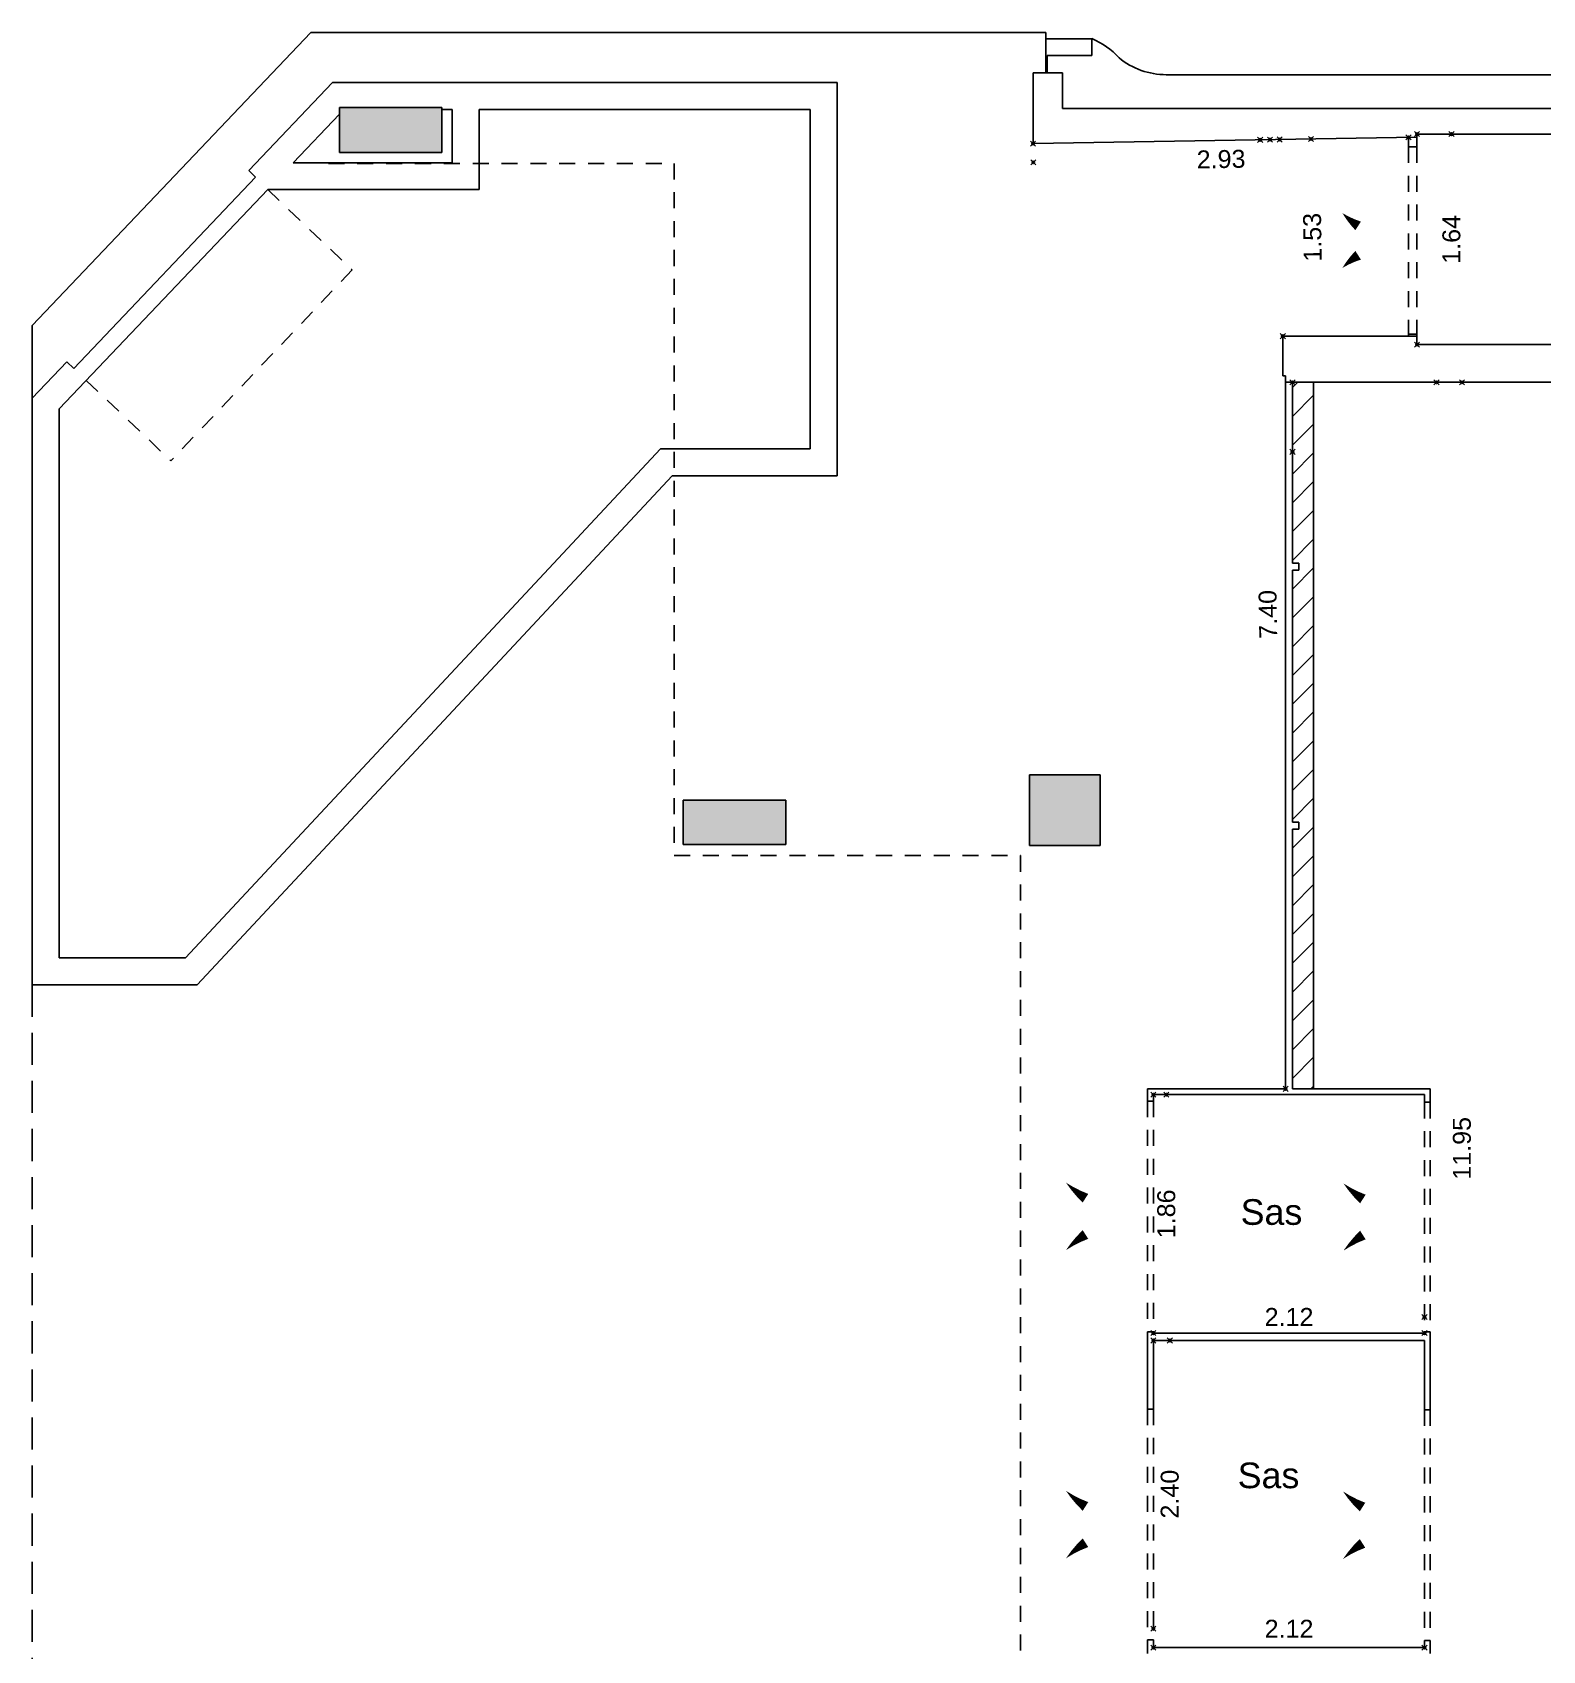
# Model space of a CAD drawing. Header units: metres. Extents: x 46.9 to 94.2, y 5.9 to 84.
# Drawn here: x 46.98 to 58.76, y 20.3 to 32.92 of the extents above; entities that cross this region are included whole.
import ezdxf

# ---------------------------------------------------------------- set-up
doc = ezdxf.new("R2010")
doc.units = ezdxf.units.M
doc.header["$PDMODE"] = 35
doc.header["$PDSIZE"] = 0.02
doc.linetypes.add('CACHE', pattern=[0.375, 0.25, -0.125])
doc.linetypes.add('CACHE2', pattern=[0.1875, 0.125, -0.0625])
for name, color, linetype in [('GEX_BAT_cloison', 2, 'Continuous'), ('GEX_BAT_cloison_vitree', 141, 'Continuous'), ('GEX_BAT_linteau_cloison', 3, 'CACHE2'), ('GEX_BAT_linteau_mur', 6, 'CACHE2'), ('GEX_BAT_mur', 1, 'Continuous'), ('GEX_BAT_mur_bas', 150, 'Continuous'), ('GEX_EXT_bordure', 55, 'Continuous'), ('GEX_EXT_grillage', 61, 'CACHE2'), ('GEX_EXT_muret', 32, 'Continuous'), ('GEX_MEP_txt_cot_plani', 30, 'Continuous'), ('GEX_MEP_txt_designation', 7, 'Continuous')]:
    doc.layers.add(name, color=color, linetype=linetype)
doc.layers.add('GEX_MEP_mur_pochage', color=7, linetype='Continuous', true_color=0x999999)
doc.layers.add('GEX_MEP_ouvrant_porte', color=9, linetype='Continuous', true_color=0x808080)
doc.styles.add('Cota100', font='swissl.ttf', dxfattribs={"height": 0.14})
doc.styles.add('Désignation', font='swissl.ttf', dxfattribs={"height": 0.2})
doc.dimstyles.new('00SCP', dxfattribs={"dimtxt": 0.2, "dimasz": 0.1, "dimexe": 1.25, "dimexo": 0.625, "dimgap": 0.05, "dimtad": 0, "dimzin": 0, "dimdsep": 46, "dimtxsty": 'Cota100', "dimblk": 'NONE', "dimcen": 0, "dimse1": 1, "dimse2": 1, "dimsd1": 1, "dimsd2": 1, "dimclrd": 256, "dimclrt": 256, "dimaunit": 2, "dimazin": 0, "dimtfac": 1, "dimtofl": 0, "dimtmove": 0, "dimatfit": 3, "dimldrblk": 'NONE', "dimfxl": 1, "dimlwd": -1, "dimarcsym": 0})

# ---------------------------------------------------------------- blocks, each defined once
blk = doc.blocks.new('*D71')
at = {"color": 0, "transparency": 16777216}
for p in [(55.723, 20.469), (55.723, 20.322), (57.838, 20.322)]:
    blk.add_point(p, dxfattribs=at)
at = {"layer": 'GEX_MEP_txt_cot_plani', "transparency": 16777216, "insert": (56.781, 20.469), "char_height": 0.14, "attachment_point": 5, "rotation": 359.9999, "style": 'Cota100'}
blk.add_mtext('2.12', dxfattribs=at)
blk = doc.blocks.new('_None')
blk = doc.blocks.new('*D72')
at = {"color": 0, "transparency": 16777216}
for p in [(55.723, 22.717), (55.851, 22.717), (55.723, 20.322)]:
    blk.add_point(p, dxfattribs=at)
at = {"layer": 'GEX_MEP_txt_cot_plani', "transparency": 16777216, "insert": (55.851, 21.519), "char_height": 0.14, "attachment_point": 5, "rotation": 89.9999, "style": 'Cota100'}
blk.add_mtext('2.40', dxfattribs=at)
blk = doc.blocks.new('*D73')
at = {"color": 0, "transparency": 16777216}
for p in [(55.723, 24.635), (55.824, 24.635), (55.723, 22.775)]:
    blk.add_point(p, dxfattribs=at)
at = {"layer": 'GEX_MEP_txt_cot_plani', "transparency": 16777216, "insert": (55.824, 23.705), "char_height": 0.14, "attachment_point": 5, "rotation": 89.9999, "style": 'Cota100'}
blk.add_mtext('1.86', dxfattribs=at)
blk = doc.blocks.new('*D74')
at = {"color": 0, "transparency": 16777216}
for p in [(57.838, 22.901), (55.723, 22.775), (57.838, 22.775)]:
    blk.add_point(p, dxfattribs=at)
at = {"layer": 'GEX_MEP_txt_cot_plani', "transparency": 16777216, "insert": (56.781, 22.901), "char_height": 0.14, "attachment_point": 5, "rotation": 359.9999, "style": 'Cota100'}
blk.add_mtext('2.12', dxfattribs=at)
blk = doc.blocks.new('*D75')
at = {"color": 0, "transparency": 16777216}
for p in [(56.556, 32.082), (56.633, 32.084), (56.754, 24.68)]:
    blk.add_point(p, dxfattribs=at)
at = {"layer": 'GEX_MEP_txt_cot_plani', "transparency": 16777216, "insert": (56.617, 28.381), "char_height": 0.14, "attachment_point": 5, "rotation": 90.937, "style": 'Cota100'}
blk.add_mtext('7.40', dxfattribs=at)
blk = doc.blocks.new('*D76')
at = {"color": 0, "transparency": 16777216}
for p in [(57.779, 32.127), (58.048, 32.127), (57.779, 30.485)]:
    blk.add_point(p, dxfattribs=at)
at = {"layer": 'GEX_MEP_txt_cot_plani', "transparency": 16777216, "insert": (58.048, 31.306), "char_height": 0.14, "attachment_point": 5, "rotation": 89.9999, "style": 'Cota100'}
blk.add_mtext('1.64', dxfattribs=at)
blk = doc.blocks.new('*D77')
at = {"color": 0, "transparency": 16777216}
for p in [(57.713, 32.101), (54.784, 32.053), (54.786, 31.907)]:
    blk.add_point(p, dxfattribs=at)
at = {"layer": 'GEX_MEP_txt_cot_plani', "transparency": 16777216, "insert": (56.251, 31.931), "char_height": 0.14, "attachment_point": 5, "rotation": 0.937, "style": 'Cota100'}
blk.add_mtext('2.93', dxfattribs=at)
blk = doc.blocks.new('*D78')
at = {"color": 0, "transparency": 16777216}
for p in [(56.708, 32.085), (56.952, 32.089), (56.733, 30.551)]:
    blk.add_point(p, dxfattribs=at)
at = {"layer": 'GEX_MEP_txt_cot_plani', "transparency": 16777216, "insert": (56.964, 31.322), "char_height": 0.14, "attachment_point": 5, "rotation": 90.937, "style": 'Cota100'}
blk.add_mtext('1.53', dxfattribs=at)
blk = doc.blocks.new('*D79')
at = {"color": 0, "transparency": 16777216}
for p in [(67.059, 30.62), (57.779, 30.485), (67.059, 30.485)]:
    blk.add_point(p, dxfattribs=at)
at = {"layer": 'GEX_MEP_txt_cot_plani', "transparency": 16777216, "insert": (62.419, 30.62), "char_height": 0.14, "attachment_point": 5, "rotation": 359.9999, "style": 'Cota100'}
blk.add_mtext('9.28', dxfattribs=at)
blk = doc.blocks.new('*D106')
at = {"color": 0, "transparency": 16777216}
for p in [(57.931, 30.191), (58.13, 30.191), (57.931, 18.241)]:
    blk.add_point(p, dxfattribs=at)
at = {"layer": 'GEX_MEP_txt_cot_plani', "transparency": 16777216, "insert": (58.13, 24.216), "char_height": 0.14, "attachment_point": 5, "rotation": 89.9999, "style": 'Cota100'}
blk.add_mtext('11.95', dxfattribs=at)
blk = doc.blocks.new('*D107')
at = {"color": 0, "transparency": 16777216}
for p in [(56.808, 30.191), (61.618, 30.191), (56.808, 29.649)]:
    blk.add_point(p, dxfattribs=at)
at = {"layer": 'GEX_MEP_txt_cot_plani', "transparency": 16777216, "insert": (59.213, 29.649), "char_height": 0.14, "attachment_point": 5, "rotation": 359.9999, "style": 'Cota100'}
blk.add_mtext('4.81', dxfattribs=at)

msp = doc.modelspace()

# ---------------------------------------------------------------- hatches: boundary and pattern name
at = {"layer": 'GEX_BAT_mur_bas'}
h = msp.add_hatch(dxfattribs=at)
h.set_pattern_fill('ANSI31', color=256, scale=0.05, angle=90.1441, style=0)
h.set_pattern_definition([(44.99994, (38.3101, -2.4925), (-0.1122531, 0.1122533), [])])
h.paths.add_polyline_path([(56.808, 26.76), (56.858, 26.76), (56.858, 26.705), (56.808, 26.705), (56.808, 24.68), (56.973, 24.68), (56.973, 30.191), (56.808, 30.191), (56.808, 28.78), (56.858, 28.78), (56.858, 28.725), (56.808, 28.725)])
at = {"layer": 'GEX_MEP_mur_pochage'}
for points in [[(49.373, 32.334), (49.373, 31.984), (50.173, 31.984), (50.173, 32.334)], [(54.757, 27.129), (54.757, 26.579), (55.307, 26.579), (55.307, 27.129)], [(52.056, 26.933), (52.056, 26.585), (52.856, 26.585), (52.856, 26.933)]]:
    msp.add_hatch(color=256, dxfattribs=at).paths.add_polyline_path(points)

# ---------------------------------------------------------------- linework, layer by layer
at = {"layer": 'GEX_BAT_cloison'}
for p, q in [((57.713, 32.101), (57.713, 32.027)), ((57.779, 32.102), (57.779, 32.027)), ((57.779, 32.027), (57.713, 32.027)), ((57.779, 30.567), (57.713, 30.567)), ((57.713, 30.567), (57.713, 30.551)), ((57.779, 30.567), (57.779, 30.551))]:
    msp.add_line(p, q, dxfattribs=at)
at = {"layer": 'GEX_BAT_cloison_vitree'}
for p, q in [((56.754, 30.191), (56.754, 24.68)), ((56.808, 30.191), (56.808, 28.78)), ((56.808, 28.78), (56.858, 28.78)), ((56.858, 28.78), (56.858, 28.725)), ((56.808, 28.725), (56.858, 28.725)), ((56.808, 28.725), (56.808, 26.76)), ((56.808, 26.76), (56.858, 26.76)), ((56.858, 26.76), (56.858, 26.705)), ((56.808, 26.705), (56.858, 26.705)), ((56.808, 26.705), (56.808, 24.68)), ((55.678, 24.585), (55.678, 24.68)), ((55.678, 24.68), (56.754, 24.68)), ((55.723, 24.635), (57.838, 24.635)), ((55.723, 24.585), (55.723, 24.635)), ((56.808, 24.68), (57.883, 24.68)), ((57.838, 24.575), (57.838, 24.635)), ((57.883, 24.575), (57.883, 24.68)), ((55.723, 24.585), (55.678, 24.585)), ((57.838, 24.575), (57.883, 24.575)), ((55.723, 22.785), (55.678, 22.785)), ((55.678, 22.182), (55.678, 22.785)), ((55.723, 22.775), (55.723, 22.785)), ((55.723, 22.775), (57.838, 22.775)), ((57.838, 22.785), (57.883, 22.785)), ((57.838, 22.775), (57.838, 22.785)), ((57.883, 22.177), (57.883, 22.785)), ((55.723, 22.717), (57.838, 22.717)), ((55.723, 22.182), (55.723, 22.717)), ((57.838, 22.177), (57.838, 22.717)), ((55.723, 22.182), (55.678, 22.182)), ((57.838, 22.177), (57.883, 22.177)), ((55.678, 20.277), (55.678, 20.382)), ((55.723, 20.382), (55.678, 20.382)), ((55.723, 20.322), (55.723, 20.382)), ((57.838, 20.322), (57.838, 20.377)), ((57.838, 20.377), (57.883, 20.377)), ((57.883, 20.277), (57.883, 20.377)), ((55.723, 20.322), (57.838, 20.322))]:
    msp.add_line(p, q, dxfattribs=at)
at = {"layer": 'GEX_BAT_linteau_cloison'}
for p, q in [((57.713, 32.027), (57.713, 30.567)), ((57.779, 32.027), (57.779, 30.567)), ((55.678, 24.585), (55.678, 22.785)), ((55.723, 24.585), (55.723, 22.785)), ((57.838, 24.575), (57.838, 22.785)), ((57.883, 24.575), (57.883, 22.785)), ((55.678, 22.182), (55.678, 20.382)), ((55.723, 22.182), (55.723, 20.382)), ((57.838, 22.177), (57.838, 20.377)), ((57.883, 22.177), (57.883, 20.377))]:
    msp.add_line(p, q, dxfattribs=at)
at = {"layer": 'GEX_BAT_linteau_mur'}
for p, q in [((49.288, 31.898), (51.984, 31.898)), ((51.984, 31.898), (51.984, 26.499)), ((51.984, 26.499), (54.686, 26.499)), ((54.686, 26.499), (54.686, 18.39))]:
    msp.add_line(p, q, dxfattribs=at)
at = {"layer": 'GEX_BAT_mur'}
for p, q in [((54.784, 32.605), (54.784, 32.053)), ((55.013, 32.605), (54.784, 32.605)), ((55.013, 32.605), (55.013, 32.327)), ((49.373, 31.984), (49.373, 32.334)), ((49.373, 32.334), (50.173, 32.334)), ((50.173, 31.984), (50.173, 32.334)), ((74.546, 32.327), (55.013, 32.327)), ((54.784, 32.053), (57.779, 32.102)), ((57.779, 32.127), (57.779, 32.102)), ((68.661, 32.127), (57.779, 32.127)), ((49.373, 31.984), (50.173, 31.984)), ((57.779, 30.551), (56.733, 30.551)), ((56.733, 30.551), (56.733, 30.241)), ((57.779, 30.551), (57.779, 30.485)), ((57.779, 30.485), (65.164, 30.485)), ((56.733, 30.241), (56.754, 30.241)), ((56.754, 30.241), (56.754, 30.191)), ((61.618, 30.191), (56.754, 30.191)), ((54.757, 26.579), (54.757, 27.129)), ((54.757, 27.129), (55.307, 27.129)), ((55.307, 26.579), (55.307, 27.129)), ((52.056, 26.585), (52.056, 26.933)), ((52.856, 26.933), (52.056, 26.933)), ((52.856, 26.585), (52.856, 26.933)), ((52.056, 26.585), (52.856, 26.585)), ((54.757, 26.579), (55.307, 26.579))]:
    msp.add_line(p, q, dxfattribs=at)
at = {"layer": 'GEX_BAT_mur_bas'}
msp.add_line((56.973, 30.191), (56.973, 24.68), dxfattribs=at)
at = {"layer": 'GEX_EXT_bordure'}
for p, q in [((49.151, 32.92), (46.978, 30.634)), ((49.151, 32.92), (54.883, 32.92)), ((54.883, 32.92), (54.883, 32.871)), ((74.546, 32.59), (55.824, 32.59)), ((46.978, 30.634), (46.978, 30.068))]:
    msp.add_line(p, q, dxfattribs=at)
at = {"layer": 'GEX_EXT_bordure', "linetype": 'CACHE'}
msp.add_line((46.978, 25.492), (46.978, 19.398), dxfattribs=at)
at = {"layer": 'GEX_EXT_bordure'}
for centre, radius, start, end in [((54.982, 32.273), 0.653, 43.5183, 66.4009), ((55.824, 33.172), 0.582, 230.6369, 269.9263)]:
    msp.add_arc(centre, radius, start, end, dxfattribs=at)
at = {"layer": 'GEX_EXT_grillage'}
for p, q in [((48.814, 31.694), (49.473, 31.067)), ((49.473, 31.067), (48.059, 29.579)), ((47.399, 30.206), (48.059, 29.579))]:
    msp.add_line(p, q, dxfattribs=at)
at = {"layer": 'GEX_EXT_muret'}
for p, q in [((49.319, 32.53), (48.666, 31.844)), ((49.319, 32.53), (53.256, 32.53)), ((53.256, 29.461), (53.256, 32.53)), ((50.173, 32.32), (50.253, 32.32)), ((50.253, 31.904), (50.253, 32.32)), ((50.463, 31.694), (50.463, 32.32)), ((50.463, 32.32), (53.046, 32.32)), ((53.046, 29.671), (53.046, 32.32)), ((49.373, 32.282), (49.013, 31.904)), ((48.666, 31.844), (48.72, 31.792)), ((49.013, 31.904), (50.253, 31.904)), ((48.814, 31.694), (47.188, 29.984)), ((48.72, 31.792), (47.301, 30.299)), ((48.814, 31.694), (50.463, 31.694)), ((47.247, 30.35), (46.978, 30.068)), ((47.247, 30.35), (47.301, 30.299)), ((46.978, 30.068), (46.978, 25.492)), ((47.188, 29.984), (47.188, 25.702)), ((48.172, 25.702), (51.879, 29.671)), ((53.046, 29.671), (51.879, 29.671)), ((48.264, 25.492), (51.97, 29.461)), ((53.256, 29.461), (51.97, 29.461)), ((48.172, 25.702), (47.188, 25.702)), ((48.264, 25.492), (46.978, 25.492))]:
    msp.add_line(p, q, dxfattribs=at)
at = {"layer": 'GEX_MEP_ouvrant_porte'}
for p, q in [((55.243, 32.871), (54.883, 32.871)), ((54.883, 32.605), (54.883, 32.871)), ((55.243, 32.871), (55.243, 32.741)), ((55.243, 32.741), (54.893, 32.741)), ((54.893, 32.605), (54.893, 32.741))]:
    msp.add_line(p, q, dxfattribs=at)
at = {"layer": 'GEX_MEP_ouvrant_porte', "flags": 128}
for points in [[(57.713, 32.027, 0, 0, 0), (57.197, 31.511, 0, 0.08, 0.054328), (57.32, 31.411, 0, 0, 0.143039), (57.713, 31.297, 0, 0, 0.143039)], [(57.713, 30.567, 0, 0, 0), (57.197, 31.083, 0, 0.08, -0.054328), (57.32, 31.182, 0, 0, -0.143039), (57.713, 31.297, 0, 0, -0.143039)], [(55.678, 24.585, 0, 0, 0), (55.041, 23.949, 0, 0.08, 0.054328), (55.193, 23.827, 0, 0, 0.143039), (55.678, 23.685, 0, 0, 0.143039)], [(57.838, 24.575, 0, 0, 0), (57.206, 23.942, 0, 0.08, 0.054328), (57.357, 23.821, 0, 0, 0.143039), (57.838, 23.68, 0, 0, 0.143039)], [(55.678, 22.785, 0, 0, 0), (55.041, 23.422, 0, 0.08, -0.054328), (55.193, 23.544, 0, 0, -0.143039), (55.678, 23.685, 0, 0, -0.143039)], [(57.838, 22.785, 0, 0, 0), (57.206, 23.418, 0, 0.08, -0.054328), (57.357, 23.54, 0, 0, -0.143039), (57.838, 23.68, 0, 0, -0.143039)], [(55.678, 22.182, 0, 0, 0), (55.041, 21.545, 0, 0.08, 0.054328), (55.193, 21.423, 0, 0, 0.143039), (55.678, 21.282, 0, 0, 0.143039)], [(57.838, 22.177, 0, 0, 0), (57.202, 21.54, 0, 0.08, 0.054328), (57.354, 21.418, 0, 0, 0.143039), (57.838, 21.277, 0, 0, 0.143039)], [(55.678, 20.382, 0, 0, 0), (55.041, 21.018, 0, 0.08, -0.054328), (55.193, 21.14, 0, 0, -0.143039), (55.678, 21.282, 0, 0, -0.143039)], [(57.838, 20.377, 0, 0, 0), (57.202, 21.013, 0, 0.08, -0.054328), (57.354, 21.135, 0, 0, -0.143039), (57.838, 21.277, 0, 0, -0.143039)]]:
    msp.add_lwpolyline(points, format="xyseb", dxfattribs=at)

# ---------------------------------------------------------------- texts
at = {"layer": 'GEX_MEP_txt_designation', "char_height": 0.2, "width": 2.00178, "attachment_point": 5, "rotation": 359.9999, "style": 'Désignation'}
for insert in [(56.644, 23.718), (56.621, 21.664)]:
    msp.add_mtext('Sas', dxfattribs=dict(at, insert=insert))

# ---------------------------------------------------------------- dimensions: what is measured, and where the dimension line sits
at = {"layer": 'GEX_MEP_txt_cot_plani'}
for p1, p2, distance, picture, middle in [((57.713, 32.101), (54.784, 32.053), 0.146, '*D77', (56.251, 31.931)), ((56.754, 24.68), (56.633, 32.084), 0.077, '*D75', (56.617, 28.381)), ((56.733, 30.551), (56.708, 32.085), -0.243, '*D78', (56.964, 31.322)), ((57.779, 30.485), (57.779, 32.127), -0.269, '*D76', (58.048, 31.306)), ((57.779, 30.485), (67.059, 30.485), 0.135, '*D79', (62.419, 30.62)), ((61.618, 30.191), (56.808, 30.191), 0.542, '*D107', (59.213, 29.649)), ((57.931, 18.241), (57.931, 30.191), -0.199, '*D106', (58.13, 24.216)), ((55.723, 22.775), (55.723, 24.635), -0.102, '*D73', (55.824, 23.705)), ((55.7228, 22.7752), (57.8384, 22.7752), 0.1261, '*D74', (56.7806, 22.9013)), ((55.722776943, 20.321572328), (55.72277935, 22.716572328), -0.127886354, '*D72', (55.8506645, 21.5190722)), ((57.8384, 20.3216), (55.7228, 20.3216), -0.1478, '*D71', (56.7806, 20.4693))]:
    dim = msp.add_aligned_dim(p1=p1, p2=p2, distance=distance, dimstyle='00SCP', override={"dimtxt": 0.14}, dxfattribs=at)
    dim.commit()
    dim.dimension.update_dxf_attribs({"geometry": picture, "text_midpoint": middle})

doc.saveas('drawing.dxf')
